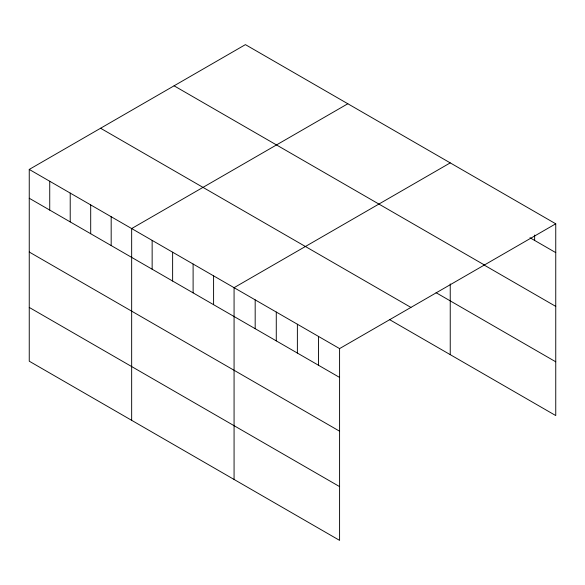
<?xml version="1.0" encoding="UTF-8"?>
<svg xmlns="http://www.w3.org/2000/svg" width="585" height="585" viewBox="0 0 585 585"><rect width="100%" height="100%" fill="white"/><g stroke="black" fill="none" stroke-linecap="round" stroke-linejoin="round"><path stroke-width="0.88" d="M29.25 169.431L339.585 348.601L339.585 540.372L29.25 361.201L29.25 169.431L245.415 44.628L555.75 223.799L555.75 415.569L389.581 319.629M347.826 103.757L131.662 228.559L131.662 420.33M450.238 162.879L234.073 287.681L234.073 479.451M339.585 348.601L555.75 223.799M529.959 237.737L555.75 252.625M174.081 85.812L484.417 264.983M483.846 264.881L555.75 306.394M436.059 292.69L555.75 361.801M100.583 128.247L410.919 307.417M29.25 198.256L339.585 377.427M29.25 252.025L339.585 431.196M29.25 307.432L339.585 486.603M534.646 235.038L534.646 240.442M450.238 283.9L450.238 354.649M318.481 336.419L318.481 365.245M297.377 324.236L297.377 353.062M276.274 312.054L276.274 340.88M255.177 299.864L255.177 328.697M213.591 275.857L213.591 304.683M193.108 264.032L193.108 292.858M172.626 252.208L172.626 281.034M152.144 240.384L152.144 269.21M111.179 216.735L111.179 245.561M90.697 204.904L90.697 233.737M70.215 193.079L70.215 221.905M49.732 181.255L49.732 210.081"/></g></svg>
